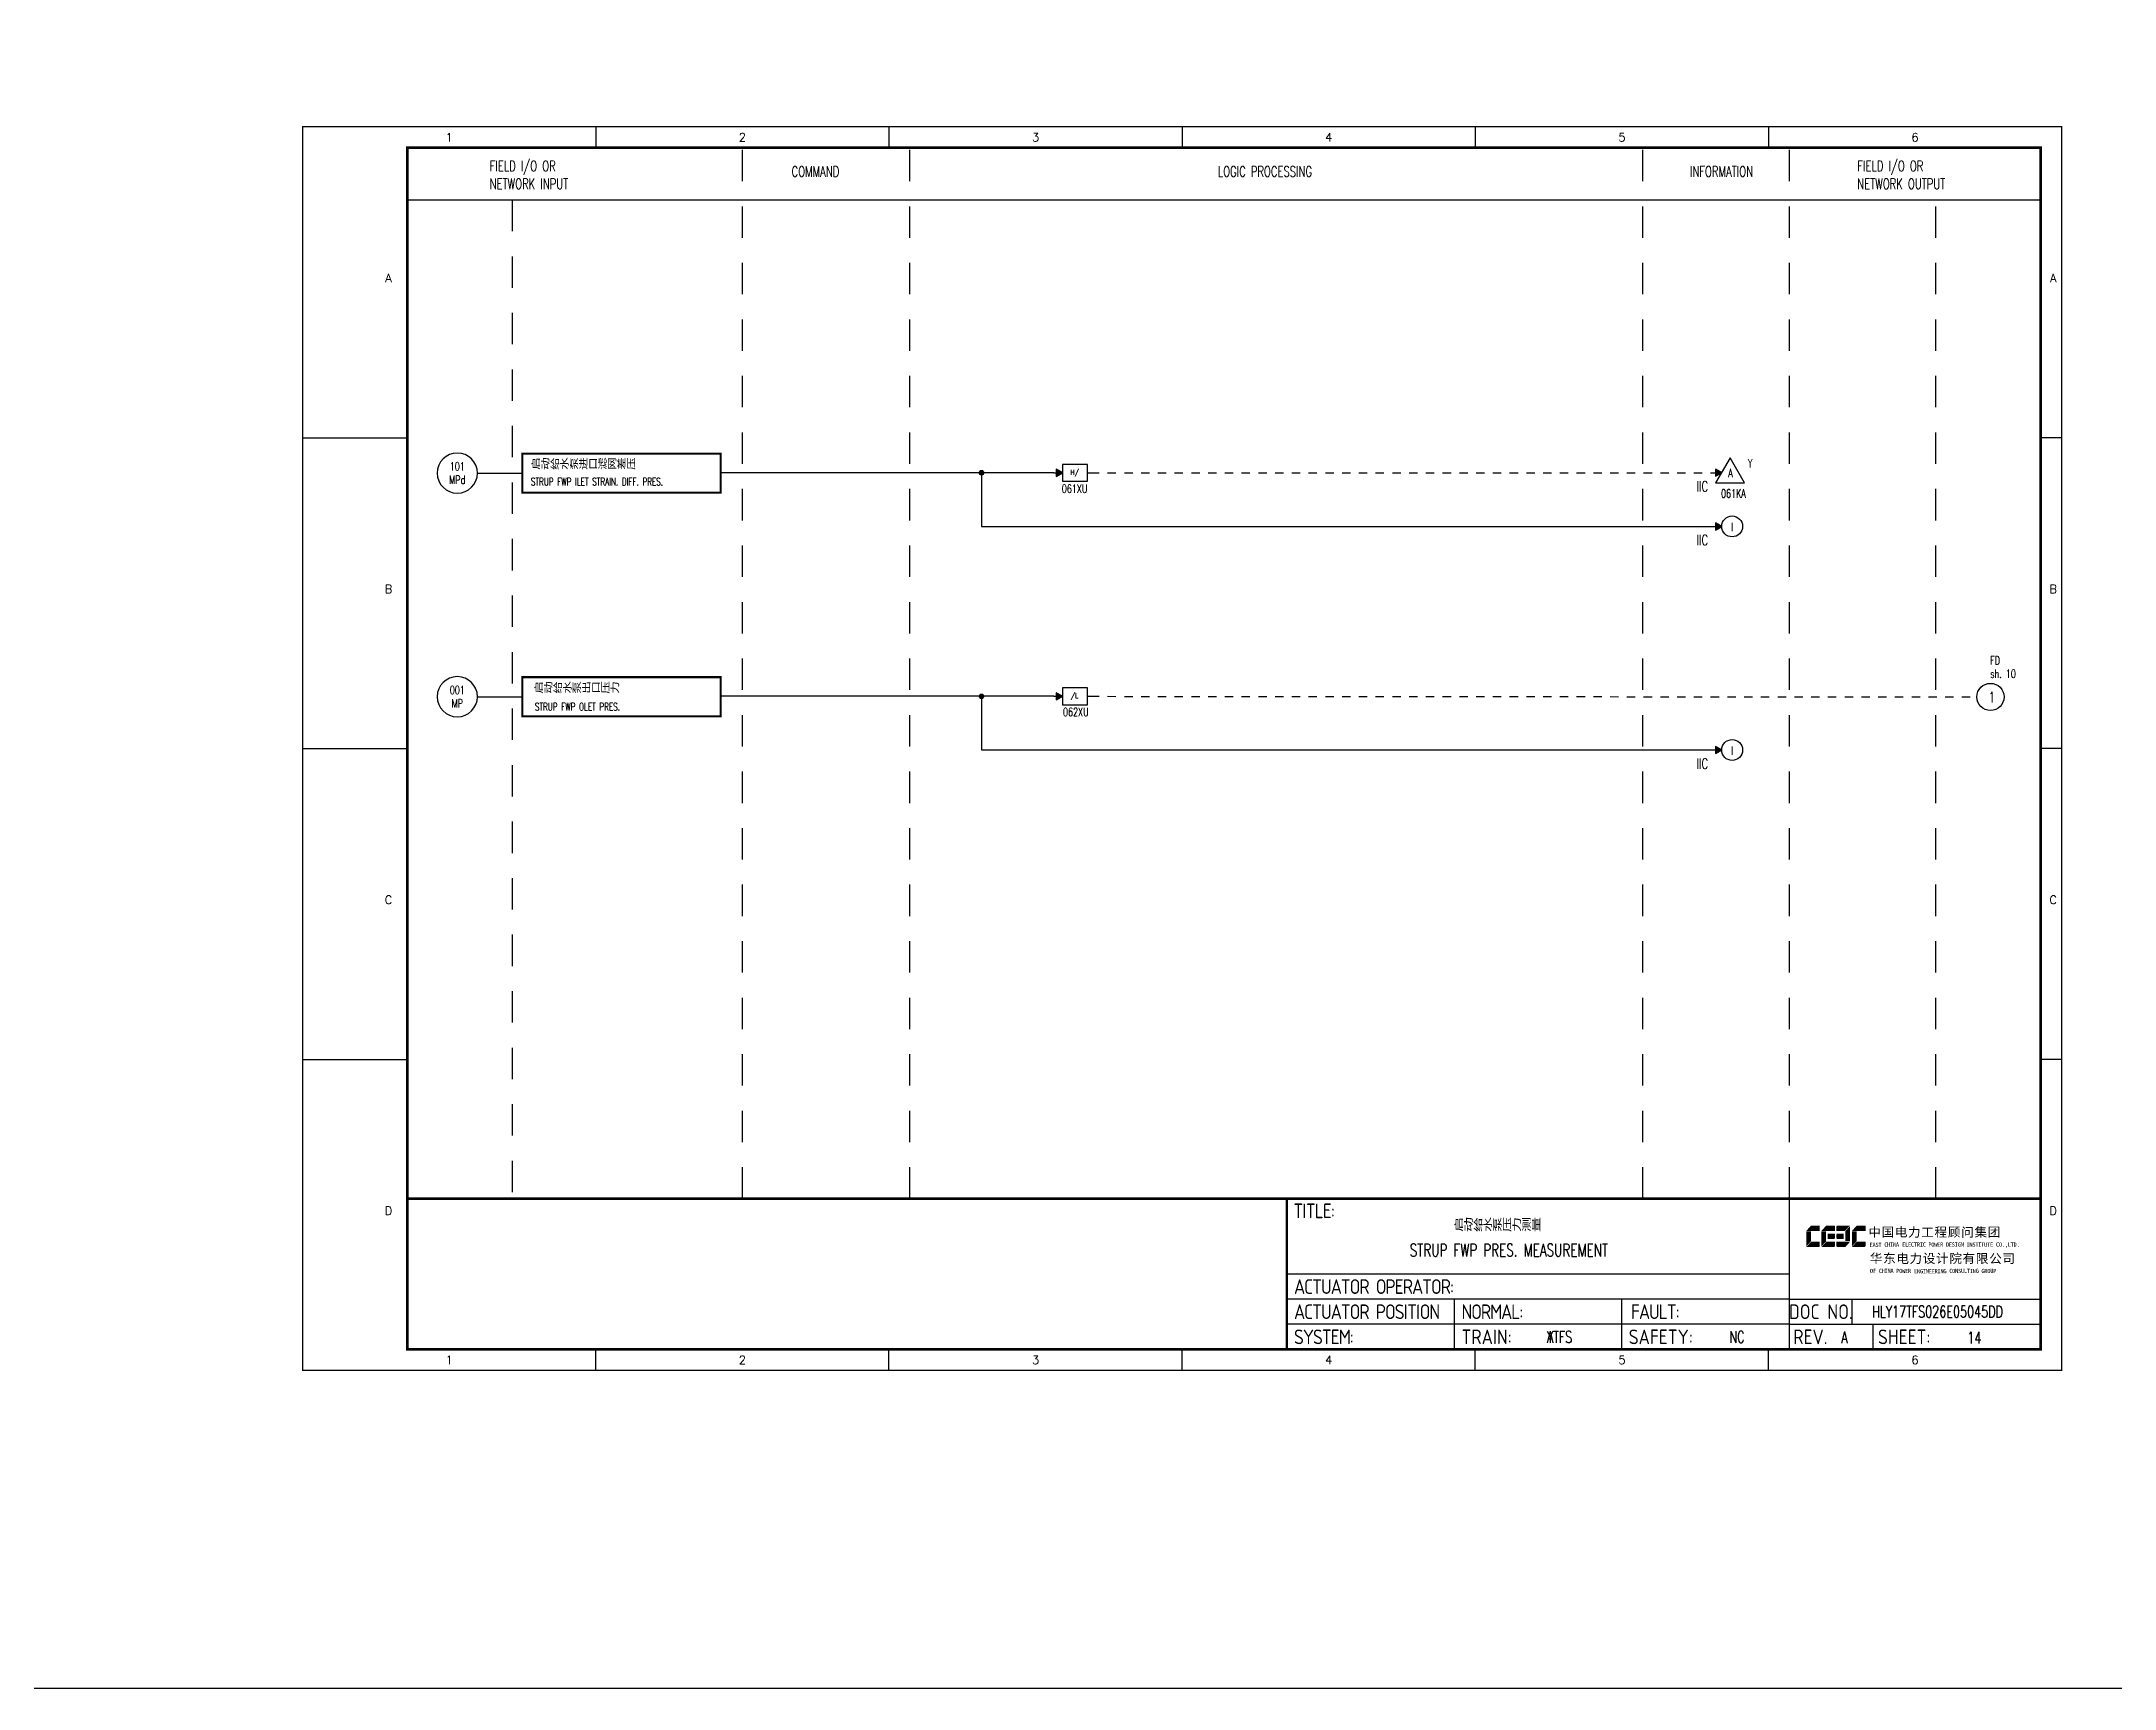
# Model space of a CAD drawing. Header units: millimetres. Extents: x 14388 to 19722, y -3447 to -1598.
# Drawn here: x 14946.8 to 15441.8, y -3447 to -3053.6 of the extents above; entities that cross this region are included whole.
import ezdxf
from ezdxf.enums import TextEntityAlignment as Align

# ---------------------------------------------------------------- set-up
doc = ezdxf.new("R2010")
doc.units = ezdxf.units.MM
for name, pattern in [('D2', [6, 2, -2, 2]), ('DASHED', [0.75, 0.5, -0.25]), ('JIS_02_0.7', [1.35, 0.75, -0.6])]:
    doc.linetypes.add(name, pattern=pattern)
for name, color, linetype in [('BLOCK', 7, 'Continuous'), ('BORDER', 1, 'Continuous'), ('INSTRUMENT', 4, 'Continuous'), ('MLINE', 6, 'Continuous'), ('TITLE', 1, 'Continuous'), ('TK', 7, 'Continuous'), ('图框_外框线', 7, 'Continuous'), ('图框_标题栏文字', 6, 'Continuous')]:
    doc.layers.add(name, color=color, linetype=linetype)
doc.styles.add('DANIEL', font='COMPLEX', dxfattribs={"width": 0.7, "bigfont": 'GVFS'})
doc.styles.add('ecepdi', font='simhei.ttf', dxfattribs={"width": 0.9})
doc.styles.get("Standard").update_dxf_attribs({"font": 'romans.shx', "width": 0.7, "bigfont": '@0hztxta.shx'})
doc.styles.add('工程字', font='gbenor.shx', dxfattribs={"bigfont": 'gbcbig.shx'})

# ---------------------------------------------------------------- blocks, each defined once
blk = doc.blocks.new('INS00')
at = {"layer": 'INSTRUMENT', "color": 0}
blk.add_lwpolyline([(6, 0, 1), (-6, 0, 1)], format="xyb", close=True, dxfattribs=at)
at = {"layer": 'INSTRUMENT', "flags": 1}
for tag, p in [('INSNAM', (0, 9)), ('INSDGN', (0, -9)), ('INSTYP', (0, -12)), ('INSMAN', (0, -18)), ('INSSUP', (0, -15)), ('INSREM', (0, -21))]:
    blk.add_attdef(tag, text='', height=3, dxfattribs=at).set_placement(p, align=Align.TOP_CENTER)
at = {"layer": 'INSTRUMENT', "width": 0.7}
for tag, p in [('INSIDE', (0, 2)), ('INSSYS', (0, -2))]:
    blk.add_attdef(tag, text='', height=2.5, dxfattribs=at).set_placement(p, align=Align.MIDDLE)
for tag, p in [('INSHH', (6, 3.5)), ('INSL', (6, -3)), ('INSLL', (6, -6))]:
    blk.add_attdef(tag, p, '', height=2.5, dxfattribs=at)
at = {"layer": 'INSTRUMENT', "linetype": 'DASHED', "width": 0.7}
blk.add_attdef('INSH', (6, 0.5), '', height=2.5, dxfattribs=at)
blk = doc.blocks.new('大于')
at = {"layer": 'BORDER'}
blk.add_hatch(color=256, dxfattribs=at).paths.add_polyline_path([(2178.99, 3748.47), (2177.49, 3749.34), (2177.49, 3747.6)])
for p, q in [((2176.99, 3748.47), (2178.99, 3748.47)), ((2184.99, 3748.47), (2186.99, 3748.47))]:
    blk.add_line(p, q, dxfattribs=at)
for points in [[(2178.99, 3748.47), (2177.49, 3749.34), (2177.49, 3747.6)], [(2184.99, 3750.47), (2178.99, 3750.47), (2178.99, 3746.47), (2184.99, 3746.47)]]:
    blk.add_lwpolyline(points, close=True, dxfattribs=at)
at = {"layer": 'BORDER', "style": 'DANIEL', "width": 0.8}
blk.add_text('H/', height=1.2, dxfattribs=at).set_placement((2181.94, 3748.51), align=Align.MIDDLE)
blk = doc.blocks.new('A$C1E0003F3')
h = blk.add_hatch(color=152)
edge = h.paths.add_edge_path()
edge.add_ellipse((5.15, 4.41), major_axis=(0, 0.211), ratio=0.769231, start_angle=-90, end_angle=0)
edge.add_line((5.15, 4.62), (3.22, 4.62))
edge.add_line((3.22, 4.62), (2.09, 3.35))
edge.add_line((2.09, 3.35), (5.32, 3.35))
edge.add_line((5.32, 3.35), (5.32, 4.41))
h.paths.add_polyline_path([(3.22, 3.23), (2.09, 3.23), (2.09, -0.36), (3.22, 0.91)])
edge = h.paths.add_edge_path()
edge.add_line((5.32, 0.81), (3.27, 0.81))
edge.add_line((3.27, 0.81), (2.13, -0.46))
edge.add_line((2.13, -0.46), (5.15, -0.46))
edge.add_ellipse((5.15, -0.25), major_axis=(0, 0.211), ratio=0.769231, start_angle=180, end_angle=270)
edge.add_line((5.32, -0.25), (5.32, 0.81))
h = blk.add_hatch(color=152)
edge = h.paths.add_edge_path()
edge.add_ellipse((8.78, 4.41), major_axis=(0, 0.211), ratio=0.769231, start_angle=-90, end_angle=0)
edge.add_line((8.78, 4.62), (6.84, 4.62))
edge.add_line((6.84, 4.62), (5.71, 3.35))
edge.add_line((5.71, 3.35), (8.94, 3.35))
edge.add_line((8.94, 3.35), (8.94, 4.41))
h.paths.add_polyline_path([(6.84, 3.23), (5.71, 3.23), (5.71, -0.36), (6.84, 0.91)])
edge = h.paths.add_edge_path()
edge.add_ellipse((8.78, 2.49), major_axis=(0, 0.211), ratio=0.769231, start_angle=-90, end_angle=0)
edge.add_line((8.78, 2.7), (7.22, 2.7))
edge.add_line((7.22, 2.7), (7.22, 1.44))
edge.add_line((7.22, 1.44), (8.78, 1.44))
edge.add_ellipse((8.78, 1.65), major_axis=(0, 0.211), ratio=0.769231, start_angle=180, end_angle=270)
edge.add_line((8.94, 1.65), (8.94, 2.49))
edge = h.paths.add_edge_path()
edge.add_line((8.94, 0.81), (6.89, 0.81))
edge.add_line((6.89, 0.81), (5.75, -0.46))
edge.add_line((5.75, -0.46), (8.78, -0.46))
edge.add_ellipse((8.78, -0.25), major_axis=(0, 0.211), ratio=0.769231, start_angle=180, end_angle=270)
edge.add_line((8.94, -0.25), (8.94, 0.81))
h = blk.add_hatch(color=1)
edge = h.paths.add_edge_path()
edge.add_line((12.48, 4.62), (9.46, 4.62))
edge.add_ellipse((9.46, 4.41), major_axis=(0, 0.211), ratio=0.769231, start_angle=0, end_angle=90)
edge.add_line((9.3, 4.41), (9.3, 3.35))
edge.add_line((9.3, 3.35), (11.35, 3.35))
edge.add_line((11.35, 3.35), (12.48, 4.62))
h.paths.add_polyline_path([(12.57, 4.56), (11.38, 3.23), (11.38, 0.93), (12.57, 0.93)])
edge = h.paths.add_edge_path()
edge.add_line((11.03, 2.7), (9.46, 2.7))
edge.add_ellipse((9.46, 2.49), major_axis=(0, 0.211), ratio=0.769231, start_angle=0, end_angle=90)
edge.add_line((9.3, 2.49), (9.3, 1.65))
edge.add_ellipse((9.46, 1.65), major_axis=(0, 0.211), ratio=0.769231, start_angle=90, end_angle=180)
edge.add_line((9.46, 1.44), (11.03, 1.44))
edge.add_line((11.03, 1.44), (11.03, 2.7))
h = blk.add_hatch(color=1)
edge = h.paths.add_edge_path()
edge.add_line((12.58, 0.79), (9.3, 0.79))
edge.add_line((9.3, 0.79), (9.3, -0.27))
edge.add_ellipse((9.46, -0.27), major_axis=(0, 0.211), ratio=0.769231, start_angle=90, end_angle=180)
edge.add_line((9.46, -0.48), (11.43, -0.48))
edge.add_line((11.43, -0.48), (12.58, 0.79))
h = blk.add_hatch(color=152)
edge = h.paths.add_edge_path()
edge.add_ellipse((16.11, 4.41), major_axis=(0, 0.211), ratio=0.769231, start_angle=-90, end_angle=0)
edge.add_line((16.11, 4.62), (14.14, 4.62))
edge.add_line((14.14, 4.62), (13, 3.35))
edge.add_line((13, 3.35), (16.27, 3.35))
edge.add_line((16.27, 3.35), (16.27, 4.41))
h.paths.add_polyline_path([(14.14, 3.23), (13, 3.23), (13, -0.36), (14.14, 0.91)])
edge = h.paths.add_edge_path()
edge.add_line((16.27, 0.81), (14.18, 0.81))
edge.add_line((14.18, 0.81), (13.04, -0.46))
edge.add_line((13.04, -0.46), (16.03, -0.46))
edge.add_ellipse((16.03, -0.15), major_axis=(0, 0.316), ratio=0.769231, start_angle=180, end_angle=270)
edge.add_line((16.27, -0.15), (16.27, 0.81))
at = {"layer": 'TITLE', "color": 7, "style": 'ecepdi'}
for s, p in [('中', (16.92, 1.94)), ('国', (20.09, 2)), ('电', (23.25, 1.99)), ('力', (26.39, 1.96)), ('工', (29.53, 1.95)), ('程', (32.71, 1.98)), ('顾', (35.9, 1.98)), ('问', (39.09, 1.94)), ('集', (42.26, 1.98)), ('团', (45.42, 2.01)), ('华', (17.24, -4.31)), ('东', (20.45, -4.29)), ('电', (23.62, -4.35)), ('力', (26.75, -4.32)), ('设', (29.92, -4.3)), ('计', (33.05, -4.31)), ('院', (36.26, -4.29)), ('有', (39.41, -4.29)), ('限', (42.57, -4.32)), ('公', (45.78, -4.38)), ('司', (48.91, -4.35))]:
    blk.add_text(s, height=2.2, dxfattribs=at).set_placement(p)
at = {"layer": 'TITLE', "color": 7, "style": 'ecepdi', "width": 0.975}
for s, p in [('E', (17.58, 0.02)), ('A', (18.29, 0.03)), ('S', (19, 0.03)), ('T', (19.7, 0.03)), ('C', (21.1, 0.09)), ('H', (21.77, 0.09)), ('I', (22.46, 0.09)), ('N', (23.17, 0.1)), ('A', (23.86, 0.1)), ('E', (25.35, 0.09)), ('L', (26.05, 0.11)), ('E', (26.76, 0.1)), ('C', (27.46, 0.12)), ('T', (28.18, 0.11)), ('R', (28.87, 0.1)), ('I', (29.57, 0.11)), ('C', (30.28, 0.1)), ('P', (31.64, 0.09)), ('O', (32.32, 0.08)), ('W', (33.03, 0.08)), ('E', (33.72, 0.08)), ('R', (34.42, 0.09)), ('D', (35.81, 0.1)), ('E', (36.52, 0.1)), ('S', (37.2, 0.1)), ('I', (37.91, 0.09)), ('G', (38.68, 0.11)), ('N', (39.38, 0.09)), ('I', (40.72, 0.07)), ('N', (41.43, 0.08)), ('S', (42.14, 0.08)), ('T', (42.83, 0.08)), ('I', (43.52, 0.09)), ('T', (44.22, 0.07)), ('U', (44.93, 0.07)), ('T', (45.63, 0.08)), ('E', (46.34, 0.09)), ('C', (47.76, 0.11)), ('O', (48.48, 0.1)), ('L', (50.56, 0.1)), ('T', (51.27, 0.1)), ('D', (51.96, 0.1)), ('.', (49.23, 0.1)), (',', (49.87, 0.1)), ('.', (52.72, 0.11)), ('O', (17.67, -6.18)), ('OF', (18.01, -6.2)), ('F', (18.37, -6.2)), ('C', (19.8, -6.19)), ('H', (20.47, -6.19)), ('I', (21.15, -6.19)), ('N', (21.87, -6.18)), ('A', (22.56, -6.18)), ('P', (23.98, -6.2)), ('O', (24.66, -6.21)), ('W', (25.36, -6.21)), ('E', (26.06, -6.21)), ('R', (26.75, -6.2)), ('E', (28.19, -6.24)), ('N', (28.91, -6.27)), ('G', (29.62, -6.26)), ('I', (30.32, -6.27)), ('N', (31.02, -6.27)), ('E', (31.7, -6.28)), ('E', (32.41, -6.27)), ('R', (33.1, -6.24)), ('I', (33.81, -6.24)), ('N', (34.51, -6.26)), ('G', (35.2, -6.24)), ('C', (36.61, -6.19)), ('O', (37.3, -6.21)), ('N', (38, -6.2)), ('S', (38.71, -6.21)), ('U', (39.41, -6.18)), ('L', (40.11, -6.18)), ('T', (40.81, -6.19)), ('I', (41.51, -6.21)), ('N', (42.2, -6.21)), ('G', (42.91, -6.17)), ('G', (44.29, -6.2)), ('R', (45, -6.21)), ('O', (45.69, -6.22)), ('U', (46.39, -6.2)), ('P', (47.1, -6.23))]:
    blk.add_text(s, height=1, dxfattribs=at).set_placement(p, align=Align.MIDDLE_CENTER)
blk = doc.blocks.new('A$C57484896')
for p, q in [((70, 297), (70, 292)), ((140, 297), (140, 292)), ((210, 297), (210, 292)), ((280, 297), (280, 292)), ((350, 297), (350, 292)), ((420, 297), (420, 292)), ((0, 222.75), (25, 222.75)), ((420, 222.75), (415, 222.75)), ((0, 148.5), (25, 148.5)), ((420, 148.5), (415, 148.5)), ((0, 74.25), (25, 74.25)), ((420, 74.25), (415, 74.25)), ((70, 0), (70, 5)), ((140, 0), (140, 5)), ((210, 0), (210, 5)), ((280, 0), (280, 5)), ((350, 0), (350, 5))]:
    blk.add_line(p, q)
at = {"layer": 'MLINE', "linetype": 'JIS_02_0.7', "ltscale": 10}
for p, q in [((105, 41), (105, 292)), ((145, 41), (145, 292)), ((320, 41), (320, 292)), ((355, 41), (355, 292)), ((50, 279.56), (50, 41)), ((390, 41), (390, 279.56))]:
    blk.add_line(p, q, dxfattribs=at)
at = {"layer": 'MLINE'}
blk.add_line((25, 279.56), (415, 279.56), dxfattribs=at)
at = {"layer": '图框_外框线'}
for p, q in [((355, 5), (355, 41)), ((355, 23), (235, 23)), ((355, 17), (235, 17)), ((275, 11), (275, 17)), ((315, 11), (315, 17)), ((355, 17), (415, 17)), ((370, 11), (370, 17)), ((355, 11), (235, 11)), ((355, 11), (235, 11)), ((275, 5), (275, 11)), ((315, 5), (315, 11)), ((355, 11), (415, 11)), ((375, 5), (375, 11))]:
    blk.add_line(p, q, dxfattribs=at)
for points, const_width in [([(0, 0), (420, 0), (420, 297), (0, 297)], 0.3), ([(25, 5), (415, 5), (415, 292), (25, 292)], 0.6)]:
    blk.add_lwpolyline(points, close=True, dxfattribs=dict(at, const_width=const_width))
at = {"layer": '图框_外框线', "const_width": 0.6}
blk.add_lwpolyline([(235, 41), (25, 41)], dxfattribs=at)
at = {"layer": '图框_外框线'}
blk.add_lwpolyline([(415, 41, 0.6, 0.6, 0), (235, 41, 0.6, 0.6, 0), (235, 5, 0, 0, 0)], format="xyseb", dxfattribs=at)
blk.add_blockref('A$C1E0003F3', (356.94, 29.95))
at = {"layer": 'MLINE', "char_height": 2.5, "width": 31.8959, "attachment_point": 1}
for s, insert in [('FIELD I/O OR', (44.67, 288.89)), ('COMMAND', (116.74, 287.58)), ('LOGIC PROCESSING', (218.52, 287.58)), ('INFORMATION', (331.25, 287.58)), ('FIELD I/O OR', (371.22, 288.89)), ('NETWORK INPUT', (44.67, 284.64)), ('NETWORK OUTPUT', (371.22, 284.64))]:
    blk.add_mtext(s, dxfattribs=dict(at, insert=insert))
at = {"layer": 'TK', "color": 3}
for s, p in [('1', (35, 294.5)), ('2', (105, 294.5)), ('3', (175, 294.5)), ('4', (245, 294.5)), ('5', (315, 294.5)), ('6', (385, 294.5)), ('1', (35, 2.5)), ('2', (105, 2.5)), ('3', (175, 2.5)), ('4', (245, 2.5)), ('5', (315, 2.5)), ('6', (385, 2.5))]:
    blk.add_text(s, height=2, dxfattribs=at).set_placement(p, align=Align.MIDDLE)
for s, p in [('A', (20.5, 259.88)), ('A', (418, 259.88)), ('B', (20.5, 185.62)), ('B', (418, 185.62)), ('C', (20.5, 111.38)), ('C', (418, 111.38)), ('D', (20.5, 37.12)), ('D', (418, 37.12))]:
    blk.add_text(s, height=2, dxfattribs=at).set_placement(p, align=Align.CENTER)
at = {"layer": '图框_标题栏文字', "char_height": 3.5, "style": '工程字'}
for s, insert, width, attachment_point in [('{\\T0.9; TITLE:}', (234.86, 38.09), 14.2249, 4), ('{\\T0.9; ACTUATOR OPERATOR:}', (235, 20), 40, 4), ('{\\T0.9; ACTUATOR POSITION}', (235, 14), 45, 4), ('{\\T0.9; NORMAL:}', (275, 14), 18.2557, 4), ('{\\T0.9; FAULT:}', (315.44, 14), 15, 4), ('DOC NO.', (362.5, 14), 15, 5), ('{\\T0.9; SYSTEM:}', (235, 8), 17.9526, 4), ('{\\T0.9; }TRAIN: ', (275, 8), 17.6638, 4), ('SAFETY:', (324.3, 8), 22.3993, 5), ('REV.', (360, 8), 10, 5), ('SHEET:', (382.42, 8), 20, 5)]:
    blk.add_mtext(s, dxfattribs=dict(at, insert=insert, width=width, attachment_point=attachment_point))

msp = doc.modelspace()

# ---------------------------------------------------------------- hatches: boundary and pattern name
h = msp.add_hatch(color=256)
edge = h.paths.add_edge_path()
edge.add_arc((15171.26, -3156.65), 0.55, 0, 360)
for points in [[(15348, -3156.65), (15346.5, -3155.78), (15346.5, -3157.51)], [(15348, -3169.47), (15346.5, -3168.6), (15346.5, -3170.33)], [(15348, -3222.87), (15346.5, -3222.01), (15346.5, -3223.74)]]:
    msp.add_hatch(color=256).paths.add_polyline_path(points)
h = msp.add_hatch(color=256)
edge = h.paths.add_edge_path()
edge.add_arc((15171.26, -3210.05), 0.55, 0, 360)
at = {"layer": 'BORDER'}
msp.add_hatch(color=256, dxfattribs=at).paths.add_polyline_path([(15190.57, -3210.05), (15189.07, -3209.19), (15189.07, -3210.92)])

# ---------------------------------------------------------------- linework, layer by layer
for p, q in [((15109, -3161.41), (15109, -3152.07)), ((15050.9, -3156.74), (15061.6, -3156.74)), ((15188.57, -3156.65), (15109, -3156.65)), ((15171.26, -3156.65), (15171.26, -3169.47)), ((15109, -3161.41), (15061.6, -3161.41)), ((15171.26, -3169.47), (15348, -3169.47)), ((15109, -3214.81), (15109, -3205.47)), ((15050.9, -3210.14), (15061.6, -3210.14)), ((15188.57, -3210.05), (15109, -3210.05)), ((15171.26, -3210.05), (15171.26, -3222.87)), ((15109, -3214.81), (15061.6, -3214.81)), ((15171.26, -3222.87), (15348, -3222.87))]:
    msp.add_line(p, q)
at = {"linetype": 'D2'}
for p, q in [((15197.37, -3156.65), (15348, -3156.65)), ((15197.37, -3210.05), (15408.91, -3210.19))]:
    msp.add_line(p, q, dxfattribs=at)
for points in [[(14388.26, -1597.68), (19722.47, -1597.68), (19722.47, -3447.02), (14388.26, -3447.02)], [(15348, -3156.65), (15346.5, -3155.78), (15346.5, -3157.51)], [(15348, -3169.47), (15346.5, -3168.6), (15346.5, -3170.33)], [(15348, -3222.87), (15346.5, -3222.01), (15346.5, -3223.74)]]:
    msp.add_lwpolyline(points, close=True)
at = {"const_width": 0.5}
for points in [[(15061.6, -3152.07), (15109, -3152.07), (15109, -3161.41), (15061.6, -3161.41), (15061.6, -3152.07)], [(15061.6, -3205.47), (15109, -3205.47), (15109, -3214.81), (15061.6, -3214.81), (15061.6, -3205.47)]]:
    msp.add_lwpolyline(points, dxfattribs=at)
at = {"color": 1}
msp.add_lwpolyline([(15353.48, -3159.1), (15350.02, -3153.1), (15346.55, -3159.1)], close=True, dxfattribs=at)
for centre, radius in [((15171.26, -3156.65), 0.55), ((15350.5, -3169.47), 2.5), ((15350.5, -3169.47), 2.5), ((15412.17, -3210.2), 3.25), ((15171.26, -3210.05), 0.55), ((15350.5, -3222.87), 2.5), ((15350.5, -3222.87), 2.5)]:
    msp.add_circle(centre, radius)
at = {"layer": 'BORDER'}
for p, q in [((15188.57, -3210.05), (15190.57, -3210.05)), ((15196.57, -3210.05), (15198.57, -3210.05))]:
    msp.add_line(p, q, dxfattribs=at)
for points in [[(15190.57, -3210.05), (15189.07, -3209.19), (15189.07, -3210.92)], [(15196.57, -3208.05), (15190.57, -3208.05), (15190.57, -3212.05), (15196.57, -3212.05)]]:
    msp.add_lwpolyline(points, close=True, dxfattribs=at)

# ---------------------------------------------------------------- block references
for name, p in [('A$C57484896', (15009.17, -3371.03)), ('大于', (13011.58, -6905.12))]:
    msp.add_blockref(name, p)
at = {"layer": 'MLINE', "xscale": 0.7999999999992724, "yscale": 0.7999999999992724, "zscale": 0.8}
for p, values in [((15046.1, -3156.74), {'INSIDE': '101', 'INSSYS': 'MPd'}), ((15046.1, -3210.14), {'INSIDE': '001', 'INSSYS': 'MP'})]:
    msp.add_blockref('INS00', p, dxfattribs=at).add_auto_attribs(values)

# ---------------------------------------------------------------- texts
at = {"color": 1, "width": 0.7}
msp.add_text('A', height=2, dxfattribs=at).set_placement((15350.1, -3157.72), align=Align.CENTER)
at = {"width": 0.7}
for p in [(15350.53, -3170.6), (15350.53, -3224)]:
    msp.add_text('I', height=2, dxfattribs=at).set_placement(p, align=Align.CENTER)
at = {"attachment_point": 1}
for s, insert, char_height, width in [('启动给水泵进口滤网差压', (15063.68, -3153.35), 2.5, 73.0067), ('STRUP FWP ILET STRAIN. DIFF. PRES.', (15063.68, -3157.87), 1.8, 73.0067), ('Y', (15354.23, -3153.4), 2, 73.0067), ('IIC', (15341.99, -3158.65), 2.5, 4.5039), ('061KA', (15347.84, -3160.61), 2, 73.0067), ('IIC', (15341.99, -3171.47), 2.5, 4.5039), ('FD', (15412.13, -3200.48), 2, 73.0067), ('启动给水泵出口压力', (15064.38, -3206.81), 2.5, 73.0067), ('sh. 10', (15412.13, -3203.66), 2, 73.0067), ('STRUP FWP OLET PRES.', (15064.63, -3211.63), 1.8, 73.0067), ('1', (15411.77, -3208.99), 2.5, 73.0067), ('IIC', (15341.99, -3224.87), 2.5, 4.5039), ('启动给水泵压力测量', (15284.05, -3334.85), 3, 57.1272), ('STRUP FWP PRES. MEASUREMENT', (15273.52, -3340.82), 3, 84.237), ('A', (15306.27, -3361.64), 2.8, 8.5983), ('YTFS', (15306.27, -3361.64), 2.8, 8.5983), ('NC', (15349.85, -3361.64), 2.8, 8.5983), ('A', (15376.55, -3361.71), 2.8, 8.5983)]:
    msp.add_mtext(s, dxfattribs=dict(at, insert=insert, char_height=char_height, width=width))
at = {"width": 0.7}
for tag, p, s in [('HLY17TFS026E05045DD', (15383.91, -3358.41), ''), ('14', (15406.67, -3364.64), '1')]:
    msp.add_attdef(tag, p, s, height=2.8, dxfattribs=at)
at = {"layer": 'BLOCK', "width": 0.7}
for s, p in [('061XU', (15193.49, -3160.47)), ('062XU', (15193.78, -3213.79))]:
    msp.add_text(s, height=2, dxfattribs=at).set_placement(p, align=Align.MIDDLE)
at = {"layer": 'BORDER', "style": 'DANIEL', "width": 0.8}
msp.add_text('/L', height=1.2, dxfattribs=at).set_placement((15193.51, -3210.01), align=Align.MIDDLE)

doc.saveas('drawing.dxf')
